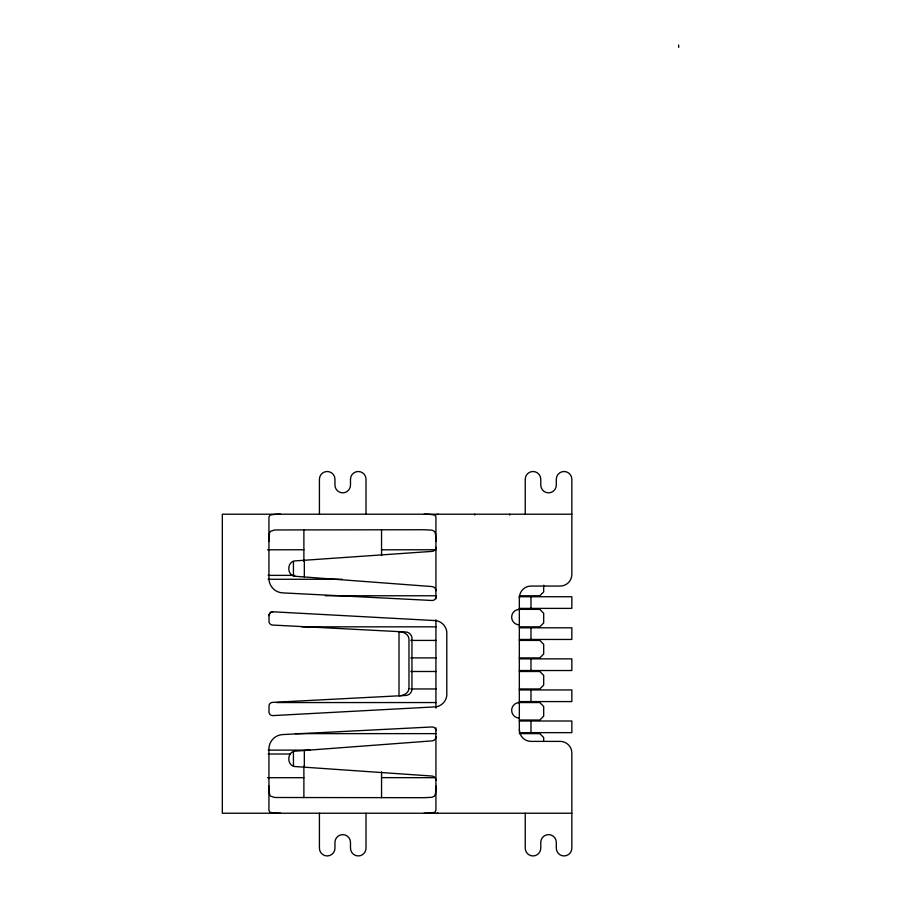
<?xml version="1.0" encoding="UTF-8"?>
<svg xmlns="http://www.w3.org/2000/svg" width="901" height="901" viewBox="0 0 901 901"><rect width="100%" height="100%" fill="white"/><g stroke="black" fill="none" stroke-linecap="round" stroke-linejoin="round"><path stroke-width="1.35" d="M268.971 615.146L270.458 612.579L272.812 611.79L436.095 620.631A12.997 12.997 0 0 1 446.795 631.792L446.795 695.662A12.997 12.997 0 0 1 436.095 706.823L272.339 715.631A3.863 3.863 0 0 1 268.937 711.801L269.061 705.258A3.886 3.886 0 0 1 272.812 702.375L405.619 695.471A7.332 6.555 -90 0 0 411.948 690.042L411.948 637.412A7.332 6.555 90 0 0 405.619 631.973L272.812 625.069A3.886 3.886 0 0 1 269.061 622.186L268.971 615.146M268.937 541.4L269.5 533.155L270.503 531.308L274.76 529.957L424.27 529.743L431.996 530.148L434.361 531.308L435.521 533.674L435.926 541.4M435.926 786.055L435.521 793.77L434.361 796.135L431.996 797.306L424.27 797.7L274.76 797.498L270.503 796.135L269.5 794.288L268.937 786.055M435.926 547.234L435.893 547.752A4.178 4.167 -90 0 1 432.041 551.389L296.294 560.827C286.304 560.422 286.304 576.764 296.294 576.358L432.041 586.562A4.19 4.178 -90 0 1 435.893 590.211L435.926 590.729M435.926 736.714L435.893 737.232A4.19 4.178 -90 0 1 432.041 740.881L296.294 751.085C286.304 750.679 286.304 767.033 296.294 766.627L432.041 776.054A4.178 4.167 -90 0 1 435.893 779.692L435.926 780.21M436.253 514.73L437.999 514.212M270.886 612.297L272.812 611.79M571.842 514.212L222.333 514.212L222.333 813.231L571.842 813.231M267.597 549.813L303.885 549.745M381.551 549.813L435.926 549.745M268.16 575.379L294.728 575.379M268.16 579.264L342.256 579.264M325.306 595.764L436.073 595.764M519.336 595.764L539.8 595.764L543.686 591.878L543.686 585.267M519.336 596.732L571.842 596.732L571.842 608.389L519.336 608.389M519.336 609.358L539.8 609.358L543.686 613.243L543.686 622.951L539.8 626.837L519.336 626.837M301.846 626.837L436.073 626.837M519.336 627.806L571.842 627.806L571.842 639.451L519.336 639.451M410.777 640.42L436.073 640.42M519.336 640.42L539.8 640.42L543.686 644.305L543.686 654.013L539.8 657.899L519.336 657.899M410.777 657.899L436.073 657.899M519.336 658.868L571.842 658.868L571.842 670.524L519.336 670.524M410.777 671.493L436.073 671.493M519.336 671.493L539.8 671.493L543.686 675.378L543.686 685.087L539.8 688.961L519.336 688.961M410.777 688.961L436.073 688.961M519.336 689.941L571.842 689.941L571.842 701.586L519.336 701.586M276.708 702.555L436.073 702.555M518.447 702.555L539.8 702.555L543.686 706.44L543.686 716.149L539.8 720.034L519.336 720.034M519.336 721.003L571.842 721.003L571.842 732.648L519.336 732.648M295.359 733.628L436.073 733.628M519.336 733.628L539.8 733.628L543.686 737.502L543.686 741.478M268.16 750.128L310.102 750.128M268.16 754.013L290.527 754.013M267.597 777.698L303.885 777.698M381.551 777.631L434.53 777.698M437.267 813.175L437.999 813.231M678.667 45.05L678.667 47.381M530.982 596.732L530.982 608.389M530.982 627.806L530.982 639.451M530.982 658.868L530.982 670.524M530.982 689.941L530.982 701.586M530.982 721.003L530.982 732.648M525.238 514.212L525.238 479.264A7.771 7.771 0 0 1 533.009 471.493A7.771 7.771 0 0 1 540.769 479.264L540.769 485.087A7.771 7.771 0 0 0 548.54 492.858A7.771 7.771 0 0 0 556.311 485.087L556.311 479.264A7.771 7.771 0 0 1 564.071 471.493A7.771 7.771 0 0 1 571.842 479.264L571.842 574.41A11.645 11.645 0 0 1 560.185 586.055L531.061 586.055A11.645 11.645 0 0 0 519.415 597.712M525.238 813.231L525.238 848.179A7.771 7.771 0 0 0 533.009 855.95A7.771 7.771 0 0 0 540.769 848.179L540.769 842.356A7.771 7.771 0 0 1 548.54 834.596A7.771 7.771 0 0 1 556.311 842.356L556.311 848.179A7.771 7.771 0 0 0 564.071 855.95A7.771 7.771 0 0 0 571.842 848.179L571.842 753.045A11.645 11.645 0 0 0 560.185 741.388L531.061 741.388A11.645 11.645 0 0 1 519.415 729.742M519.336 596.89L519.336 730.902M509.707 514.212L509.707 515.124M474.759 514.212L474.759 515.124M435.926 598.782L435.926 517.05L434.868 515.147L432.514 514.662A11.6 1.509 0 0 0 424.27 514.212M435.926 619.82L435.926 708.163M435.926 727.794L435.926 810.393L434.868 812.308L432.514 812.781A11.6 1.509 0 0 1 424.27 813.231M381.551 529.743L381.551 555.568M381.551 771.875L381.551 797.7M366.02 514.212L366.02 479.264A7.771 7.771 0 0 0 358.26 471.493A7.771 7.771 0 0 0 350.489 479.264L350.489 485.087A7.771 7.771 0 0 1 342.718 492.858A7.771 7.771 0 0 1 334.958 485.087L334.958 479.264A7.771 7.771 0 0 0 327.187 471.493A7.771 7.771 0 0 0 319.416 479.264L319.416 514.212M366.02 813.231L366.02 848.179A7.771 7.771 0 0 1 358.26 855.95A7.771 7.771 0 0 1 350.489 848.179L350.489 842.356A7.771 7.771 0 0 0 342.718 834.596A7.771 7.771 0 0 0 334.958 842.356L334.958 848.179A7.771 7.771 0 0 1 327.187 855.95A7.771 7.771 0 0 1 319.416 848.179L319.416 813.231M304.335 560.264L304.335 576.967M304.335 750.488L304.335 767.179M303.885 529.743L303.885 561.402M303.885 766.053L303.885 797.7M293.444 561.436L293.444 575.75M293.444 751.704L293.444 766.008M435.926 730.655A3.694 3.694 0 0 0 432.041 726.961L282.632 734.574A14.45 14.45 0 0 0 268.937 748.382L268.937 810.393L269.996 812.308L272.35 812.781A11.6 1.509 0 0 0 280.583 813.231M519.415 624.889A7.771 7.771 0 0 1 511.644 617.129A7.771 7.771 0 0 1 519.415 609.358M519.415 718.086A7.771 7.771 0 0 1 511.644 710.326A7.771 7.771 0 0 1 519.415 702.555M268.937 615.653A3.863 3.863 0 0 1 272.339 611.813M435.926 596.8A3.694 3.694 0 0 1 432.041 600.483L282.632 592.881A14.45 14.45 0 0 1 268.937 579.073L268.937 517.05L269.996 515.147L272.35 514.662A11.6 1.509 0 0 1 280.583 514.212M408.975 688.646C408.502 693.376 403.254 695.73 399.008 695.82L399.008 631.635C403.254 631.714 408.502 634.067 408.975 638.798L408.975 688.646"/></g></svg>
